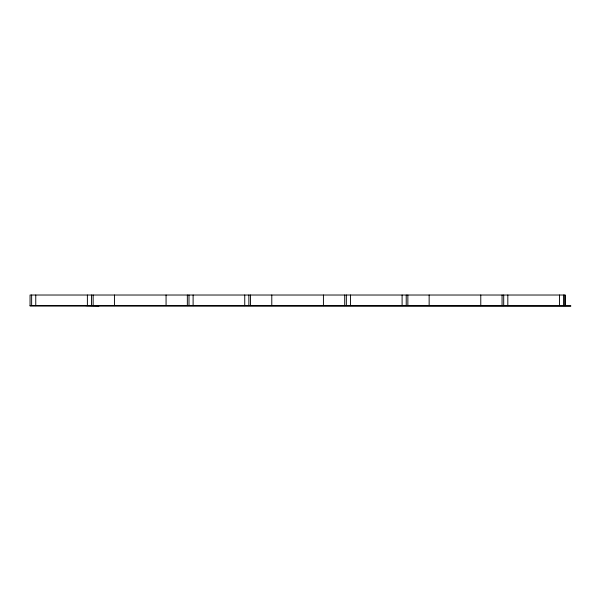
<?xml version="1.0" encoding="UTF-8"?>
<svg xmlns="http://www.w3.org/2000/svg" width="601" height="601" viewBox="0 0 601 601"><rect width="100%" height="100%" fill="white"/><g stroke="black" fill="none" stroke-linecap="round" stroke-linejoin="round"><path stroke-width="0.9" d="M30.05 305.639L570.95 305.977L30.05 305.977L30.05 295.023L565.21 295.023L565.21 305.639M564.865 295.023L564.865 305.639M563.573 295.023L563.573 305.639M559.448 295.023L559.448 305.639M507.822 295.023L507.822 305.639M503.698 295.023L503.698 305.639M502.06 295.023L502.06 305.639M480.777 295.023L480.777 305.639M429.144 295.023L429.144 305.639M407.861 295.023L407.861 305.639M406.223 295.023L406.223 305.639M402.099 295.023L402.099 305.639M350.466 295.023L350.466 305.639M346.341 295.023L346.341 305.639M344.704 295.023L344.704 305.639M323.421 295.023L323.421 305.639M271.787 295.023L271.787 305.639M250.504 295.023L250.504 305.639M248.867 295.023L248.867 305.639M244.742 295.023L244.742 305.639M193.109 295.023L193.109 305.639M188.992 295.023L188.992 305.639M187.347 295.023L187.347 305.639M166.064 295.023L166.064 305.639M114.438 295.023L114.438 305.639M98.887 305.977L85.778 305.639M93.147 295.023L93.147 305.639M91.51 295.023L91.51 305.639M87.385 295.023L87.385 305.639M35.76 295.023L35.76 305.639M31.635 295.023L31.635 305.639"/></g></svg>
